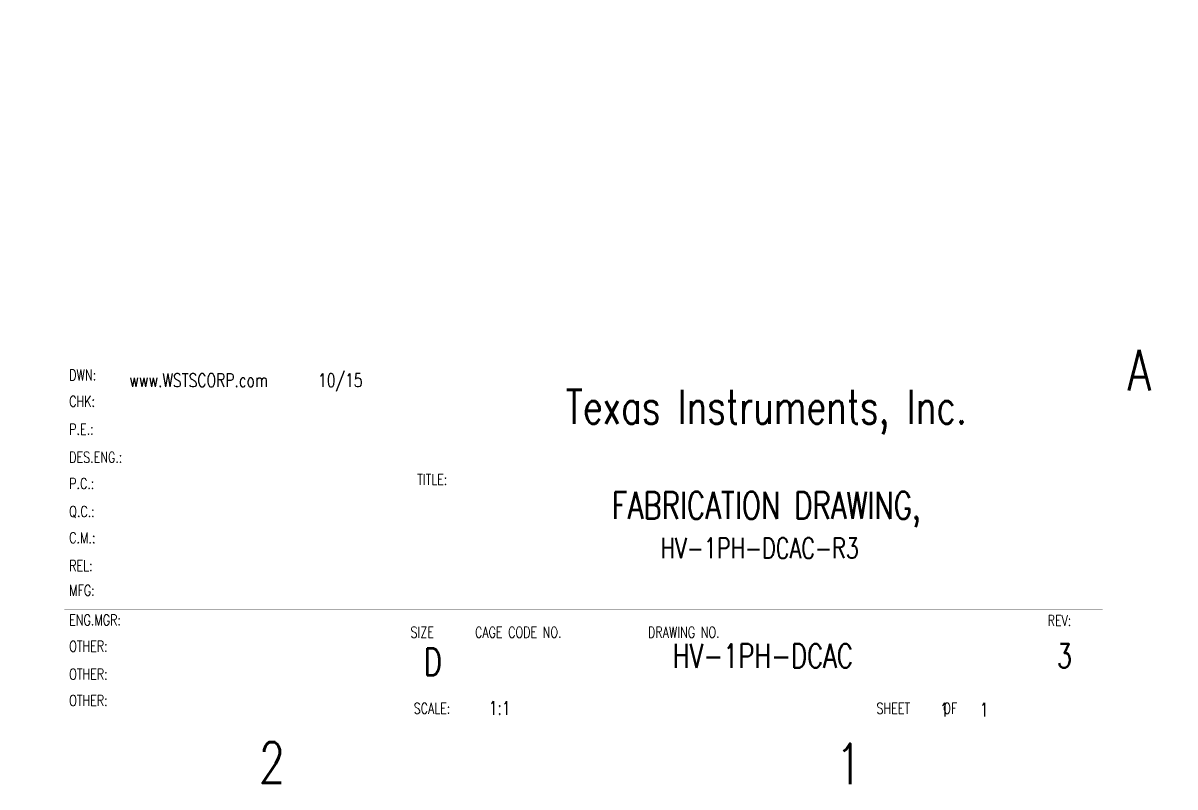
# Model space of a CAD drawing. Extents: x -9.8 to 23.3, y -7.1 to 14.3.
# Drawn here: x 15.04 to 23.32, y -7.12 to -1.63 of the extents above; entities that cross this region are included whole.
import ezdxf
from ezdxf.enums import TextEntityAlignment as Align

# ---------------------------------------------------------------- set-up
doc = ezdxf.new("R2010")
doc.units = 0
doc.layers.add('2D_LINE_01', color=1, linetype='CONTINUOUS')
doc.layers.add('TEXT_01', color=1, linetype='CONTINUOUS')
doc.styles.add('W0$0013291339', font='simplex', dxfattribs={"width": 0.75})
doc.styles.add('W0$0013346457', font='simplex', dxfattribs={"width": 0.75})

# ---------------------------------------------------------------- blocks, each defined once
blk = doc.blocks.new('SMOOTH_0$00004')
at = {"const_width": 0.00002}
blk.add_lwpolyline([(-0.00001, 0, 1), (0.00001, 0, 1)], format="xyb", close=True, dxfattribs=at)
blk = doc.blocks.new('DRAWING_4315')
at = {"layer": '2D_LINE_01', "const_width": 0.00004}
for points in [[(-0.4571, -0.4876), (32.7012, -0.4876), (32.7012, 20.9678), (-0.4571, 20.9678)], [(0, 0), (32.1831, 0), (32.1831, 20.4801), (0, 20.4801)]]:
    blk.add_lwpolyline(points, close=True, dxfattribs=at)
for points in [[(19.7964, 2.5404), (32.182, 2.5404)], [(24.7214, 0.0048), (24.7214, 2.5404)], [(26.4805, 0.0048), (26.4805, 2.5404)], [(27.1631, 0.0048), (27.1631, 2.5404)], [(24.7214, 2.3453), (27.1595, 2.3453)], [(22.2345, 2.083), (24.7214, 2.083)], [(24.7214, 2.1503), (27.1595, 2.1503)], [(24.7214, 1.9553), (27.1595, 1.9553)], [(27.1595, 1.9065), (32.182, 1.9065)], [(24.7214, 1.7602), (27.1595, 1.7602)], [(24.7214, 1.5652), (27.1595, 1.5652)], [(24.7214, 1.3701), (27.1595, 1.3701)], [(24.7214, 1.1751), (27.1595, 1.1751)], [(24.7214, 0.98), (27.1595, 0.98)], [(24.7214, 0.785), (27.1595, 0.785)], [(27.1595, 0.785), (32.182, 0.785)], [(27.5496, 0.2973), (27.5496, 0.785)], [(28.8174, 0.2973), (28.8174, 0.785)], [(31.7431, 0.2973), (31.7431, 0.785)], [(24.7214, 0.5899), (27.1595, 0.5899)], [(24.7214, 0.3949), (27.1595, 0.3949)], [(27.1622, 0.2999), (32.171, 0.2999)], [(28.1347, 0.0048), (28.1347, 0.2973)], [(30.4753, 0.0048), (30.4753, 0.2973)], [(24.7214, 0.1998), (27.1595, 0.1998)], [(28.3126, -0.4876), (28.3126, 0)]]:
    blk.add_lwpolyline(points, dxfattribs=at)
at = {"layer": '2D_LINE_01'}
for p in [(24.7214, 2.5404), (26.4805, 2.5404), (27.1631, 2.5404), (32.182, 2.5404), (24.7214, 2.3453), (27.1595, 2.3453), (24.7214, 2.1503), (24.7214, 2.083), (27.1595, 2.1503), (24.7214, 1.9553), (27.1595, 1.9553), (27.1595, 1.9065), (32.182, 1.9065), (24.7214, 1.7602), (27.1595, 1.7602), (24.7214, 1.5652), (27.1595, 1.5652), (24.7214, 1.3701), (27.1595, 1.3701), (24.7214, 1.1751), (27.1595, 1.1751), (24.7214, 0.98), (27.1595, 0.98), (24.7214, 0.785), (27.1595, 0.785), (27.1595, 0.785), (27.5496, 0.785), (28.8174, 0.785), (31.7431, 0.785), (32.182, 0.785), (24.7214, 0.5899), (27.1595, 0.5899), (24.7214, 0.3949), (27.1595, 0.3949), (27.1622, 0.2999), (27.5496, 0.2973), (28.1347, 0.2973), (28.8174, 0.2973), (30.4753, 0.2973), (31.7431, 0.2973), (32.171, 0.2999), (24.7214, 0.1998), (27.1595, 0.1998), (24.7214, 0.0048), (26.4805, 0.0048), (27.1631, 0.0048), (28.1347, 0.0048), (28.3126, 0), (30.4753, 0.0048), (32.1831, 0), (28.3126, -0.4876), (32.7012, -0.4876)]:
    blk.add_blockref('SMOOTH_0$00004', p, dxfattribs=at)
at = {"layer": 'TEXT_01', "width": 0.75}
for s, height, style, p in [('A', 0.2926, 'W0$0013291339', (32.3599, 2.3601)), ('DWN:', 0.07802, 'W0$0013291339', (24.7559, 2.4331)), ('www.WSTSCORP.com     10/15', 0.097526, 'W0$0013346457', (25.1873, 2.3861)), ('CHK:', 0.07802, 'W0$0013291339', (24.7559, 2.2441)), ('P.E.:', 0.07802, 'W0$0013291339', (24.7559, 2.0433)), ('DES.ENG.:', 0.07802, 'W0$0013291339', (24.7559, 1.8425)), ('TITLE:', 0.07802, 'W0$0013291339', (27.257, 1.6822)), ('P.C.:', 0.07802, 'W0$0013291339', (24.7559, 1.6535)), ('Q.C.:', 0.07802, 'W0$0013291339', (24.7559, 1.4528)), ('C.M.:', 0.07802, 'W0$0013291339', (24.7559, 1.2638)), ('REL:', 0.07802, 'W0$0013291339', (24.7559, 1.063)), ('MFG:', 0.07802, 'W0$0013291339', (24.7559, 0.8858)), ('ENG.MGR:', 0.07802, 'W0$0013291339', (24.7559, 0.6732)), ('REV:', 0.07802, 'W0$0013291339', (31.7865, 0.6697)), ('SIZE', 0.07802, 'W0$0013291339', (27.2083, 0.585)), ('CAGE CODE NO.', 0.07802, 'W0$0013291339', (27.6715, 0.585)), ('DRAWING NO.', 0.07802, 'W0$0013291339', (28.9149, 0.585)), ('OTHER:', 0.07802, 'W0$0013291339', (24.7559, 0.4843)), ('D', 0.195, 'W0$0013291339', (27.302, 0.3141)), ('OTHER:', 0.07802, 'W0$0013291339', (24.7559, 0.2835)), ('OTHER:', 0.07802, 'W0$0013291339', (24.7559, 0.0945)), ('SCALE:', 0.07802, 'W0$0013291339', (27.2313, 0.0379)), ('1:1', 0.09752, 'W0$0013291339', (27.7704, 0.0315)), ('SHEET     OF   ', 0.07802, 'W0$0013291339', (30.5567, 0.0379)), ('1    1', 0.09752, 'W0$0013291339', (31.0128, 0.0195)), ('2', 0.2926, 'W0$0013291339', (26.1183, -0.4584)), ('1', 0.2926, 'W0$0013291339', (30.2631, -0.4681))]:
    blk.add_text(s, height=height, dxfattribs=dict(at, style=style)).set_placement(p)
for s, height, style, p in [('Texas Instruments, Inc.', 0.243819, 'W0$0013346457', (29.7644, 2.2441)), ('FABRICATION DRAWING,', 0.195048, 'W0$0013291339', (29.7644, 1.5354)), ('HV-1PH-DCAC-R3', 0.146281, 'W0$0013346457', (29.7172, 1.2283)), ('HV-1PH-DCAC', 0.170674, 'W0$0013346457', (29.7401, 0.4543)), ('3', 0.1707, 'W0$0013346457', (31.9064, 0.4543))]:
    blk.add_text(s, height=height, dxfattribs=dict(at, style=style)).set_placement(p, align=Align.MIDDLE_CENTER)

msp = doc.modelspace()

# ---------------------------------------------------------------- block references
msp.add_blockref('DRAWING_4315', (-9.38583, -6.62992))

doc.saveas('drawing.dxf')
